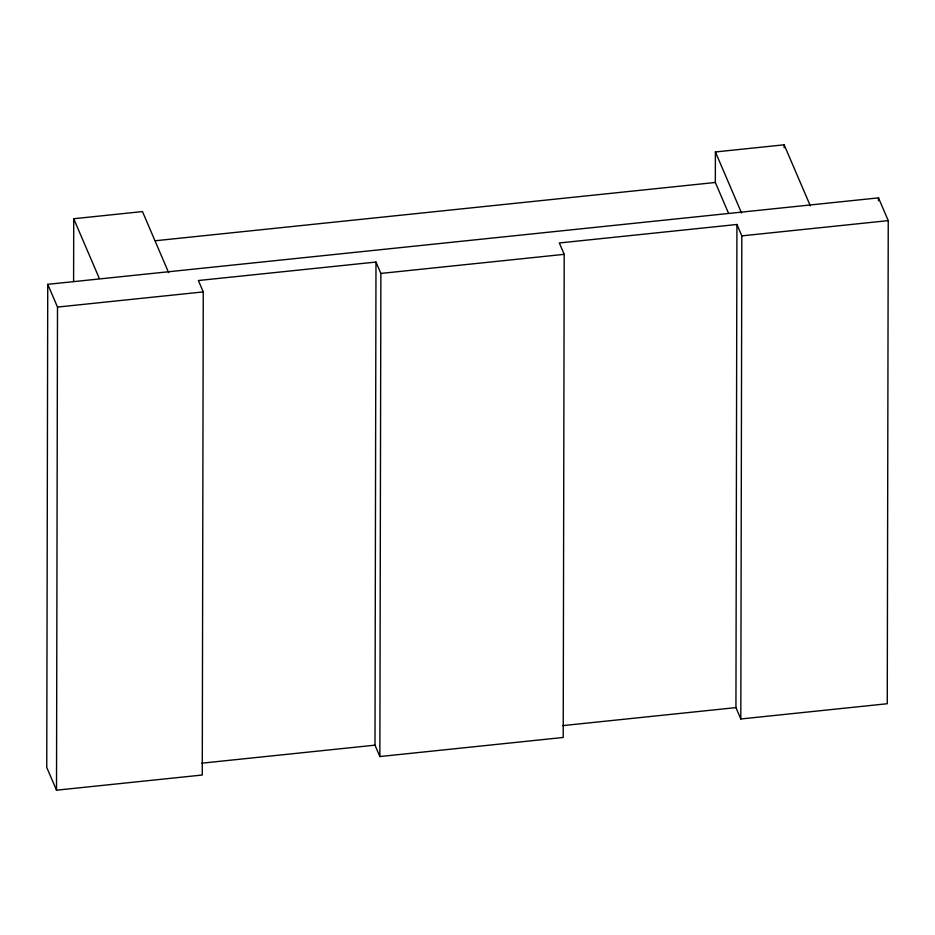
<?xml version="1.0" encoding="UTF-8"?>
<svg xmlns="http://www.w3.org/2000/svg" width="935" height="935" viewBox="0 0 935 935"><rect width="100%" height="100%" fill="white"/><g stroke="black" fill="none" stroke-linecap="round" stroke-linejoin="round"><path stroke-width="1.4" d="M47.743 284.322L46.75 767.436L56.509 790.192L202.264 775.021L203.257 291.907L198.384 280.523L375.987 262.045L380.872 273.429L379.867 756.544L563.209 737.47L564.202 254.343L559.329 242.971L736.932 224.482L741.817 235.865L740.812 718.98L887.257 703.739L888.25 220.625L878.491 197.869L47.743 284.322L57.502 307.077L56.509 790.192M73.596 281.517L73.725 218.732L142.471 211.579L168.651 272.658M379.867 756.544L374.993 745.16L375.987 262.045M728.482 213.145L715.333 182.477L715.404 151.961L784.149 144.808L810.329 205.875M740.812 718.98L735.938 707.608L736.932 224.482M784.149 147.73L784.149 144.808M878.491 200.78L878.491 197.869M155.467 240.739L715.333 182.477M57.502 307.077L203.257 291.907M380.872 273.429L564.202 254.343M741.817 235.865L888.25 220.625M201.715 763.194L374.993 745.16M562.66 725.63L735.938 707.608M715.404 151.961L741.572 213.04M73.725 218.732L99.332 278.478"/></g></svg>
